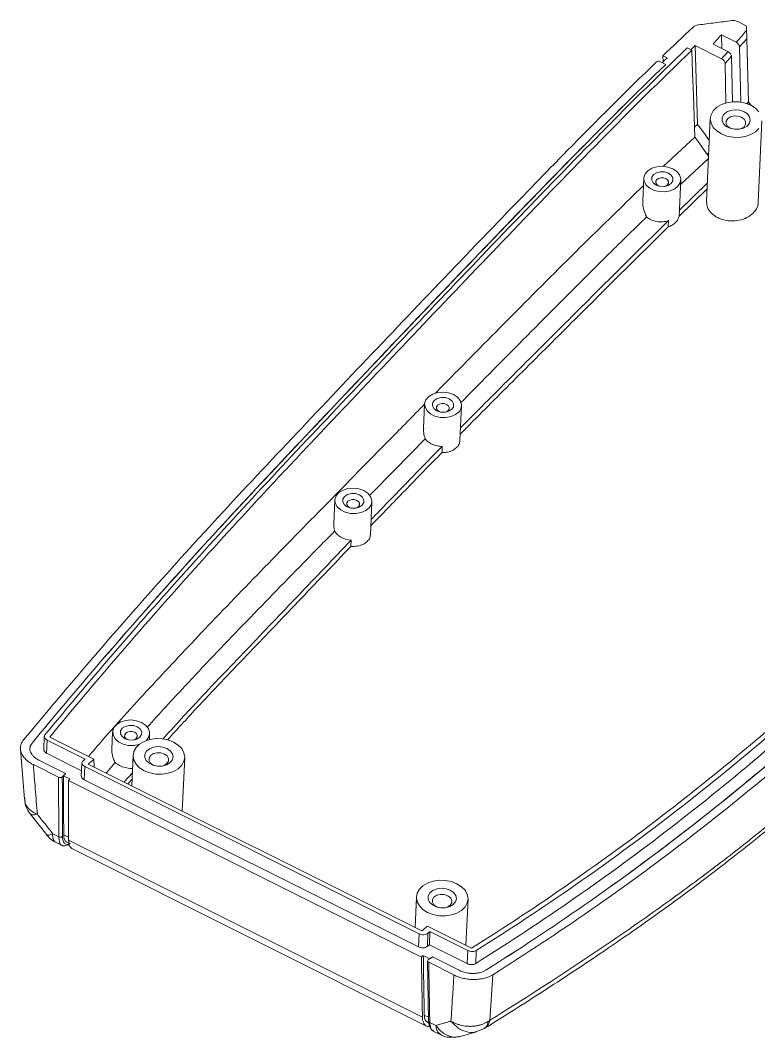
# Model space of a CAD drawing. Header units: inches. Extents: x 319 to 1827, y 1181 to 1488.
# Drawn here: x 1173.3 to 1216.2, y 1248.9 to 1308.1 of the extents above; entities that cross this region are included whole.
import ezdxf

# ---------------------------------------------------------------- set-up
doc = ezdxf.new("R2010")
doc.units = ezdxf.units.IN

msp = doc.modelspace()

# ---------------------------------------------------------------- linework, layer by layer
at = {"color": 7, "linetype": 'Continuous', "lineweight": 15}
for p, q in [((1214.993, 1308.001), (1215.487, 1307.754)), ((1214.902, 1306.797), (1214.039, 1307.229)), ((1214.063, 1306.433), (1214.039, 1307.229)), ((1215.1, 1306.523), (1215.524, 1307.005)), ((1215.524, 1307.005), (1215.613, 1303.329)), ((1212.056, 1306.468), (1212.325, 1306.333)), ((1212.522, 1306.604), (1212.268, 1306.362)), ((1214.055, 1305.837), (1212.522, 1306.604)), ((1212.522, 1306.604), (1212.66, 1302.025)), ((1213.554, 1306.688), (1214.422, 1306.253)), ((1215.1, 1306.523), (1215.166, 1303.318)), ((1210.636, 1306.009), (1210.884, 1305.885)), ((1210.649, 1305.659), (1210.636, 1306.009)), ((1214.252, 1305.563), (1214.621, 1305.98)), ((1214.621, 1305.98), (1214.694, 1303.337)), ((1210.469, 1305.68), (1210.809, 1305.51)), ((1210.602, 1305.614), (1210.809, 1305.51)), ((1214.3, 1303.271), (1214.252, 1305.563)), ((1215.769, 1303.126), (1215.612, 1303.344)), ((1215.613, 1303.329), (1215.634, 1303.218)), ((1213.394, 1302.371), (1213.178, 1297.54)), ((1216.178, 1297.486), (1216.391, 1302.236)), ((1212.66, 1302.025), (1212.476, 1301.861)), ((1212.496, 1301.279), (1210.662, 1299.573)), ((1213.29, 1300.041), (1211.669, 1298.533)), ((1213.305, 1300.366), (1213.22, 1300.29)), ((1209.533, 1298.892), (1209.474, 1297.574)), ((1211.606, 1297.124), (1211.681, 1298.796)), ((1213.21, 1298.269), (1211.581, 1296.684)), ((1213.227, 1298.63), (1211.597, 1297.045)), ((1211.581, 1296.684), (1211.597, 1297.045)), ((1211.597, 1297.045), (1211.593, 1297.124)), ((1210.952, 1296.066), (1210.968, 1296.428)), ((1196.793, 1285.767), (1196.73, 1284.341)), ((1198.85, 1283.641), (1198.941, 1285.671)), ((1197.805, 1282.945), (1197.822, 1283.306)), ((1191.579, 1280.188), (1191.517, 1278.803)), ((1193.64, 1278.154), (1193.727, 1280.091)), ((1192.513, 1277.495), (1192.529, 1277.856)), ((1174.695, 1266.443), (1174.66, 1265.682)), ((1174.857, 1266.23), (1174.823, 1265.469)), ((1177.06, 1265.128), (1174.857, 1266.23)), ((1175.006, 1266.405), (1177.573, 1265.121)), ((1178.665, 1266.706), (1178.619, 1265.69)), ((1180.797, 1266.26), (1180.812, 1266.61)), ((1173.306, 1265.71), (1173.541, 1262.795)), ((1174.373, 1265.073), (1175.934, 1264.292)), ((1174.823, 1265.469), (1176.859, 1264.45)), ((1177.583, 1264.671), (1177.573, 1265.121)), ((1179.856, 1265.351), (1179.776, 1263.574)), ((1182.713, 1262.105), (1182.853, 1265.216)), ((1175.525, 1264.072), (1174.056, 1264.807)), ((1176.879, 1264.906), (1176.845, 1264.144)), ((1177.042, 1264.693), (1177.008, 1263.931)), ((1196.468, 1254.974), (1177.042, 1264.693)), ((1177.246, 1264.84), (1196.631, 1255.142)), ((1178.816, 1264.92), (1178.292, 1264.317)), ((1175.538, 1260.607), (1175.525, 1264.072)), ((1176.181, 1263.975), (1175.809, 1264.161)), ((1196.605, 1253.623), (1176.093, 1263.884)), ((1177.008, 1263.931), (1196.434, 1254.213)), ((1179.81, 1264.332), (1179.331, 1263.797)), ((1179.794, 1263.969), (1179.544, 1263.69)), ((1173.555, 1262.871), (1173.565, 1262.798)), ((1173.873, 1261.94), (1174.832, 1260.721)), ((1175.538, 1260.607), (1175.18, 1260.786)), ((1175.307, 1260.322), (1175.751, 1260.101)), ((1175.969, 1260.327), (1176.133, 1260.245)), ((1196.666, 1250.133), (1176.106, 1260.418)), ((1176.285, 1259.929), (1196.909, 1249.612)), ((1196.319, 1257.115), (1196.239, 1255.338)), ((1199.196, 1254.304), (1199.316, 1256.98)), ((1196.434, 1254.213), (1196.468, 1254.974)), ((1196.954, 1254.24), (1196.988, 1255.001)), ((1196.959, 1255.423), (1199.526, 1254.139)), ((1197.07, 1254.339), (1197.104, 1255.101)), ((1199.307, 1253.999), (1197.104, 1255.101)), ((1197.07, 1254.339), (1199.273, 1253.237)), ((1199.307, 1253.999), (1199.273, 1253.237)), ((1199.795, 1254.002), (1199.761, 1253.241)), ((1196.716, 1253.702), (1197.088, 1253.517)), ((1196.966, 1253.39), (1197.028, 1249.907)), ((1198.5, 1252.579), (1197.031, 1253.314)), ((1197.247, 1253.63), (1198.808, 1252.849)), ((1200.59, 1249.948), (1200.76, 1252.596)), ((1196.979, 1249.816), (1197.062, 1249.775)), ((1197.45, 1249.645), (1197.092, 1249.824)), ((1197.3, 1249.32), (1197.744, 1249.098)), ((1197.667, 1249.167), (1197.714, 1249.12)), ((1198.804, 1248.989), (1199.807, 1249.275)), ((1199.78, 1249.268), (1200.267, 1249.467)), ((1200.255, 1249.459), (1200.293, 1249.483))]:
    msp.add_line(p, q, dxfattribs=at)
at = {"color": 8, "linetype": 'Continuous', "lineweight": 15}
for p, q in [((1215.515, 1303.233), (1215.613, 1303.329)), ((1176.106, 1260.59), (1175.821, 1260.732)), ((1197.024, 1250.125), (1196.777, 1250.248))]:
    msp.add_line(p, q, dxfattribs=at)
at = {"color": 7, "linetype": 'Continuous', "lineweight": 15, "flags": 128}
for points in [[(1214.039, 1307.229), (1213.978, 1307.162), (1213.918, 1307.094), (1213.857, 1307.026), (1213.796, 1306.958), (1213.736, 1306.891), (1213.675, 1306.823), (1213.615, 1306.755), (1213.554, 1306.688)], [(1212.325, 1306.333), (1212.369, 1305.016), (1212.414, 1303.7), (1212.496, 1301.279)], [(1216.221, 1301.791), (1216.016, 1301.59), (1215.746, 1301.43), (1215.426, 1301.321), (1215.075, 1301.269), (1214.714, 1301.277), (1214.363, 1301.345), (1214.043, 1301.468), (1213.772, 1301.64), (1213.566, 1301.851), (1213.438, 1302.088), (1213.394, 1302.337), (1213.437, 1302.585), (1213.565, 1302.816), (1213.77, 1303.017), (1214.04, 1303.177), (1214.36, 1303.286), (1214.711, 1303.338), (1215.072, 1303.33), (1215.423, 1303.262), (1215.743, 1303.139)], [(1215.361, 1302.763), (1215.556, 1302.628), (1215.679, 1302.457), (1215.717, 1302.27), (1215.666, 1302.087), (1215.531, 1301.927), (1215.327, 1301.808), (1215.076, 1301.742), (1214.805, 1301.738), (1214.543, 1301.795), (1214.32, 1301.906), (1214.158, 1302.061), (1214.077, 1302.242), (1214.083, 1302.43), (1214.178, 1302.604), (1214.349, 1302.746), (1214.58, 1302.839), (1214.845, 1302.875), (1215.115, 1302.848), (1215.361, 1302.763)], [(1215.743, 1303.139), (1216.014, 1302.967), (1216.22, 1302.756)], [(1215.358, 1301.886), (1215.447, 1302.027), (1215.45, 1302.182), (1215.367, 1302.328), (1215.211, 1302.443), (1215.005, 1302.51), (1214.781, 1302.517), (1214.572, 1302.464), (1214.412, 1302.36), (1214.323, 1302.219), (1214.32, 1302.064), (1214.403, 1301.918), (1214.559, 1301.803), (1214.671, 1301.759)], [(1212.66, 1302.025), (1213.05, 1301.49), (1213.337, 1301.096)], [(1215.065, 1301.741), (1215.197, 1301.782), (1215.358, 1301.886)], [(1212.496, 1301.279), (1212.742, 1300.942), (1212.988, 1300.606), (1213.296, 1300.185)], [(1211.217, 1299.442), (1211.45, 1299.285), (1211.609, 1299.089), (1211.679, 1298.871), (1211.654, 1298.651), (1211.535, 1298.447), (1211.334, 1298.279), (1211.069, 1298.161), (1210.762, 1298.104), (1210.442, 1298.113), (1210.136, 1298.186), (1209.873, 1298.318), (1209.674, 1298.497), (1209.559, 1298.706), (1209.536, 1298.928), (1209.609, 1299.142), (1209.77, 1299.33), (1210.006, 1299.475), (1210.295, 1299.563), (1210.612, 1299.588), (1210.929, 1299.546), (1211.217, 1299.442)], [(1210.961, 1299.192), (1211.131, 1299.067), (1211.221, 1298.908), (1211.218, 1298.739), (1211.122, 1298.587), (1210.947, 1298.473), (1210.72, 1298.416), (1210.477, 1298.424), (1210.253, 1298.496), (1210.083, 1298.621), (1209.993, 1298.78), (1209.996, 1298.949), (1210.093, 1299.101), (1210.267, 1299.215), (1210.494, 1299.272), (1210.738, 1299.264), (1210.961, 1299.192)], [(1210.908, 1298.509), (1210.966, 1298.601), (1210.968, 1298.702), (1210.914, 1298.797), (1210.812, 1298.872), (1210.677, 1298.916), (1210.531, 1298.92), (1210.395, 1298.886), (1210.29, 1298.818), (1210.233, 1298.726), (1210.23, 1298.625), (1210.285, 1298.53), (1210.386, 1298.455), (1210.45, 1298.429)], [(1210.727, 1298.417), (1210.803, 1298.441), (1210.908, 1298.509)], [(1198.477, 1286.317), (1198.711, 1286.16), (1198.869, 1285.964), (1198.939, 1285.746), (1198.914, 1285.525), (1198.795, 1285.322), (1198.594, 1285.154), (1198.329, 1285.036), (1198.023, 1284.979), (1197.702, 1284.987), (1197.397, 1285.061), (1197.133, 1285.193), (1196.934, 1285.371), (1196.819, 1285.581), (1196.796, 1285.803), (1196.869, 1286.017), (1197.03, 1286.205), (1197.266, 1286.349), (1197.555, 1286.438), (1197.872, 1286.463), (1198.189, 1286.421), (1198.477, 1286.317)], [(1198.222, 1286.067), (1198.392, 1285.942), (1198.482, 1285.783), (1198.478, 1285.614), (1198.382, 1285.461), (1198.207, 1285.348), (1197.981, 1285.291), (1197.737, 1285.299), (1197.513, 1285.371), (1197.343, 1285.496), (1197.253, 1285.655), (1197.256, 1285.823), (1197.353, 1285.976), (1197.528, 1286.09), (1197.754, 1286.147), (1197.998, 1286.139), (1198.222, 1286.067)], [(1198.168, 1285.384), (1198.226, 1285.476), (1198.228, 1285.577), (1198.174, 1285.672), (1198.072, 1285.747), (1197.938, 1285.79), (1197.791, 1285.795), (1197.655, 1285.761), (1197.551, 1285.693), (1197.493, 1285.601), (1197.491, 1285.5), (1197.545, 1285.405), (1197.647, 1285.33), (1197.71, 1285.304)], [(1197.987, 1285.291), (1198.063, 1285.316), (1198.168, 1285.384)], [(1193.262, 1280.738), (1193.496, 1280.581), (1193.655, 1280.385), (1193.725, 1280.167), (1193.699, 1279.946), (1193.581, 1279.743), (1193.38, 1279.575), (1193.115, 1279.457), (1192.808, 1279.4), (1192.488, 1279.408), (1192.182, 1279.482), (1191.918, 1279.614), (1191.72, 1279.792), (1191.604, 1280.002), (1191.582, 1280.224), (1191.655, 1280.438), (1191.816, 1280.626), (1192.052, 1280.77), (1192.341, 1280.859), (1192.658, 1280.884), (1192.974, 1280.842), (1193.262, 1280.738)], [(1193.007, 1280.488), (1193.177, 1280.363), (1193.267, 1280.204), (1193.264, 1280.035), (1193.167, 1279.882), (1192.993, 1279.769), (1192.766, 1279.712), (1192.522, 1279.72), (1192.299, 1279.792), (1192.129, 1279.917), (1192.039, 1280.076), (1192.042, 1280.244), (1192.138, 1280.397), (1192.313, 1280.511), (1192.54, 1280.568), (1192.783, 1280.56), (1193.007, 1280.488)], [(1192.954, 1279.805), (1193.011, 1279.897), (1193.013, 1279.998), (1192.959, 1280.093), (1192.857, 1280.168), (1192.723, 1280.211), (1192.577, 1280.216), (1192.441, 1280.182), (1192.336, 1280.114), (1192.278, 1280.022), (1192.276, 1279.921), (1192.33, 1279.825), (1192.432, 1279.75), (1192.496, 1279.725)], [(1192.772, 1279.712), (1192.849, 1279.737), (1192.954, 1279.805)], [(1180.206, 1265.977), (1180.2, 1265.976), (1179.894, 1265.918), (1179.573, 1265.927), (1179.268, 1266), (1179.004, 1266.132), (1178.806, 1266.311), (1178.69, 1266.521), (1178.667, 1266.742), (1178.74, 1266.957), (1178.902, 1267.144), (1179.137, 1267.289), (1179.427, 1267.378), (1179.744, 1267.402), (1180.06, 1267.361), (1180.348, 1267.257), (1180.348, 1267.257)], [(1180.093, 1267.006), (1180.263, 1266.881), (1180.353, 1266.722), (1180.349, 1266.554), (1180.253, 1266.401), (1180.078, 1266.287), (1179.852, 1266.23), (1179.608, 1266.238), (1179.384, 1266.31), (1179.214, 1266.435), (1179.124, 1266.594), (1179.128, 1266.763), (1179.224, 1266.916), (1179.399, 1267.029), (1179.625, 1267.086), (1179.869, 1267.078), (1180.093, 1267.006)], [(1180.039, 1266.323), (1180.097, 1266.415), (1180.099, 1266.516), (1180.045, 1266.612), (1179.943, 1266.687), (1179.809, 1266.73), (1179.662, 1266.735), (1179.527, 1266.7), (1179.422, 1266.632), (1179.364, 1266.541), (1179.362, 1266.439), (1179.416, 1266.344), (1179.518, 1266.269), (1179.581, 1266.243)], [(1180.348, 1267.257), (1180.582, 1267.1), (1180.741, 1266.903), (1180.81, 1266.685), (1180.785, 1266.465), (1180.666, 1266.262), (1180.609, 1266.201)], [(1182.205, 1266.118), (1182.476, 1265.946), (1182.681, 1265.736), (1182.81, 1265.499), (1182.854, 1265.249), (1182.81, 1265.002), (1182.683, 1264.771), (1182.478, 1264.569), (1182.207, 1264.41), (1181.888, 1264.301), (1181.537, 1264.249), (1181.175, 1264.257), (1180.824, 1264.325), (1180.504, 1264.448), (1180.233, 1264.62), (1180.028, 1264.831), (1179.899, 1265.068), (1179.855, 1265.317), (1179.898, 1265.565), (1180.026, 1265.796), (1180.231, 1265.997), (1180.501, 1266.157), (1180.821, 1266.266), (1181.172, 1266.318), (1181.534, 1266.31), (1181.885, 1266.242), (1182.205, 1266.118)], [(1179.858, 1266.231), (1179.934, 1266.255), (1180.039, 1266.323)], [(1181.822, 1265.743), (1182.017, 1265.607), (1182.141, 1265.437), (1182.179, 1265.25), (1182.128, 1265.067), (1181.993, 1264.907), (1181.788, 1264.788), (1181.537, 1264.722), (1181.266, 1264.718), (1181.005, 1264.774), (1180.781, 1264.886), (1180.62, 1265.041), (1180.538, 1265.222), (1180.545, 1265.41), (1180.639, 1265.584), (1180.811, 1265.725), (1181.042, 1265.819), (1181.306, 1265.854), (1181.576, 1265.828), (1181.822, 1265.743)], [(1176.945, 1265.028), (1176.959, 1265.041), (1176.973, 1265.053), (1176.988, 1265.066), (1177.002, 1265.078), (1177.017, 1265.091), (1177.031, 1265.103), (1177.046, 1265.115), (1177.06, 1265.128)], [(1177.573, 1265.121), (1177.532, 1265.086), (1177.491, 1265.051), (1177.45, 1265.015), (1177.41, 1264.98), (1177.369, 1264.945), (1177.328, 1264.91), (1177.287, 1264.875), (1177.246, 1264.84)], [(1181.82, 1264.866), (1181.908, 1265.007), (1181.912, 1265.162), (1181.829, 1265.308), (1181.672, 1265.423), (1181.466, 1265.489), (1181.242, 1265.497), (1181.034, 1265.444), (1180.873, 1265.34), (1180.784, 1265.199), (1180.781, 1265.044), (1180.864, 1264.898), (1181.02, 1264.783), (1181.132, 1264.739)], [(1181.527, 1264.721), (1181.659, 1264.762), (1181.82, 1264.866)], [(1196.967, 1256.212), (1196.696, 1256.384), (1196.491, 1256.595), (1196.362, 1256.832), (1196.318, 1257.081), (1196.362, 1257.329), (1196.489, 1257.56), (1196.694, 1257.761), (1196.965, 1257.921), (1197.284, 1258.03), (1197.635, 1258.082), (1197.997, 1258.074), (1198.348, 1258.006), (1198.668, 1257.883), (1198.939, 1257.711), (1199.144, 1257.5), (1199.273, 1257.263), (1199.317, 1257.014), (1199.274, 1256.766), (1199.146, 1256.535), (1198.941, 1256.334), (1198.671, 1256.174), (1198.351, 1256.065), (1198, 1256.013), (1197.638, 1256.021), (1197.287, 1256.089), (1196.967, 1256.212)], [(1198.285, 1257.507), (1198.039, 1257.592), (1197.77, 1257.619), (1197.505, 1257.583), (1197.274, 1257.49), (1197.102, 1257.348), (1197.008, 1257.174), (1197.001, 1256.986), (1197.083, 1256.805), (1197.245, 1256.65), (1197.468, 1256.538), (1197.729, 1256.482), (1198, 1256.486), (1198.252, 1256.552), (1198.456, 1256.671), (1198.591, 1256.831), (1198.642, 1257.014), (1198.604, 1257.201), (1198.48, 1257.372), (1198.285, 1257.507)], [(1198.283, 1256.63), (1198.372, 1256.771), (1198.375, 1256.926), (1198.292, 1257.072), (1198.135, 1257.187), (1197.93, 1257.253), (1197.705, 1257.261), (1197.497, 1257.208), (1197.336, 1257.104), (1197.247, 1256.963), (1197.244, 1256.808), (1197.327, 1256.662), (1197.484, 1256.547), (1197.596, 1256.503)], [(1197.99, 1256.485), (1198.122, 1256.526), (1198.283, 1256.63)], [(1196.631, 1255.142), (1196.672, 1255.177), (1196.713, 1255.212), (1196.754, 1255.247), (1196.795, 1255.283), (1196.836, 1255.318), (1196.877, 1255.353), (1196.918, 1255.388), (1196.959, 1255.423)], [(1196.988, 1255.001), (1197.003, 1255.014), (1197.017, 1255.026), (1197.032, 1255.038), (1197.046, 1255.051), (1197.061, 1255.063), (1197.075, 1255.076), (1197.09, 1255.088), (1197.104, 1255.101)], [(1197.07, 1254.339), (1197.056, 1254.327), (1197.041, 1254.314), (1197.027, 1254.302), (1197.012, 1254.29), (1196.998, 1254.277), (1196.983, 1254.265), (1196.969, 1254.252), (1196.954, 1254.24)], [(1200.145, 1249.416), (1200.138, 1249.412), (1200.132, 1249.408)]]:
    msp.add_lwpolyline(points, dxfattribs=at)
at = {"color": 8, "linetype": 'Continuous', "lineweight": 15}
msp.add_arc((1197.131, 1249.921), 0.105, 187.91945, 248.07433, dxfattribs=at)
at = {"color": 7, "linetype": 'Continuous', "lineweight": 15}
for points in [[(1210.636, 1306.009), (1211.212, 1306.563), (1211.793, 1307.115), (1212.382, 1307.665)], [(1212.382, 1307.665), (1212.461, 1307.739), (1212.574, 1307.79), (1212.697, 1307.806)], [(1214.643, 1308.056), (1214.766, 1308.072), (1214.891, 1308.052), (1214.993, 1308.001)], [(1215.487, 1307.754), (1215.493, 1307.663), (1215.498, 1307.571), (1215.503, 1307.48)], [(1215.503, 1307.48), (1215.303, 1307.252), (1215.103, 1307.025), (1214.902, 1306.797)], [(1214.422, 1306.253), (1214.3, 1306.114), (1214.177, 1305.976), (1214.055, 1305.837)], [(1175.934, 1264.292), (1175.87, 1264.224), (1175.805, 1264.156), (1175.74, 1264.089)], [(1175.74, 1264.089), (1175.745, 1262.94), (1175.749, 1261.792), (1175.753, 1260.643)], [(1175.934, 1264.292), (1175.893, 1264.248), (1175.851, 1264.205), (1175.809, 1264.161)], [(1175.809, 1264.161), (1175.814, 1263.018), (1175.818, 1261.875), (1175.821, 1260.732)], [(1176.181, 1263.975), (1176.152, 1263.945), (1176.122, 1263.915), (1176.093, 1263.884)], [(1196.605, 1253.623), (1196.642, 1253.65), (1196.679, 1253.676), (1196.716, 1253.702)], [(1196.716, 1253.702), (1196.736, 1252.551), (1196.757, 1251.4), (1196.777, 1250.248)], [(1197, 1253.454), (1197.082, 1253.513), (1197.164, 1253.571), (1197.247, 1253.63)], [(1197.031, 1253.314), (1197.051, 1252.151), (1197.071, 1250.987), (1197.092, 1249.824)], [(1197.088, 1253.517), (1197.141, 1253.554), (1197.194, 1253.592), (1197.247, 1253.63)]]:
    msp.add_open_spline(points, degree=3, dxfattribs=at)
for points, knots in [([(1212.697, 1307.806), (1213.022, 1307.847), (1213.346, 1307.889), (1213.67, 1307.93), (1213.995, 1307.972), (1214.319, 1308.014), (1214.643, 1308.056)], [0, 0, 0, 0, 0.001966153, 0.001966153, 0.001966153, 0.003932309, 0.003932309, 0.003932309, 0.003932309]), ([(1215.503, 1307.48), (1215.505, 1307.447), (1215.507, 1307.412), (1215.51, 1307.337), (1215.512, 1307.297), (1215.516, 1307.214), (1215.518, 1307.17), (1215.522, 1307.083), (1215.523, 1307.038), (1215.524, 1307.005)], [0, 0, 0, 0, 0.25, 0.25, 0.5, 0.5, 0.75, 0.75, 1, 1, 1, 1]), ([(1174.733, 1266.539), (1176.017, 1268.097), (1177.341, 1269.668), (1180.066, 1272.838), (1181.467, 1274.435), (1184.354, 1277.656), (1185.837, 1279.277), (1188.876, 1282.542), (1190.432, 1284.187), (1193.582, 1287.514), (1195.176, 1289.194), (1198.403, 1292.586), (1200.037, 1294.297), (1203.355, 1297.746), (1205.036, 1299.484), (1208.475, 1302.973), (1210.233, 1304.724), (1212.056, 1306.468)], [0, 0, 0, 0, 0.125, 0.125, 0.25, 0.25, 0.375, 0.375, 0.5, 0.5, 0.625, 0.625, 0.75, 0.75, 0.875, 0.875, 1, 1, 1, 1]), ([(1214.902, 1306.797), (1214.955, 1306.771), (1215.005, 1306.727), (1215.077, 1306.627), (1215.099, 1306.571), (1215.1, 1306.523)], [0, 0, 0, 0, 0.5, 0.5, 1, 1, 1, 1]), ([(1212.325, 1306.333), (1210.503, 1304.591), (1208.745, 1302.84), (1205.302, 1299.347), (1203.617, 1297.604), (1200.294, 1294.15), (1198.659, 1292.438), (1195.431, 1289.045), (1193.838, 1287.366), (1191.478, 1284.873), (1190.696, 1284.046), (1189.144, 1282.4), (1188.375, 1281.58), (1186.096, 1279.131), (1184.614, 1277.511), (1181.733, 1274.296), (1180.334, 1272.7), (1177.612, 1269.534), (1176.29, 1267.963), (1175.006, 1266.405)], [0, 0, 0, 0, 0.125, 0.125, 0.25, 0.25, 0.375, 0.375, 0.5, 0.5, 0.5625, 0.5625, 0.625, 0.625, 0.75, 0.75, 0.875, 0.875, 1, 1, 1, 1]), ([(1210.602, 1305.614), (1210.634, 1305.644), (1210.665, 1305.674), (1210.697, 1305.705), (1210.759, 1305.765), (1210.822, 1305.825), (1210.884, 1305.885)], [0, 0, 0, 0, 0.0003049809, 0.0003049809, 0.0003049809, 0.000906857, 0.000906857, 0.000906857, 0.000906857]), ([(1214.252, 1305.563), (1214.251, 1305.611), (1214.23, 1305.667), (1214.158, 1305.767), (1214.107, 1305.811), (1214.055, 1305.837)], [0, 0, 0, 0, 0.5, 0.5, 1, 1, 1, 1]), ([(1214.621, 1305.98), (1214.62, 1306.028), (1214.598, 1306.083), (1214.525, 1306.183), (1214.475, 1306.227), (1214.422, 1306.253)], [0, 0, 0, 0, 0.5, 0.5, 1, 1, 1, 1]), ([(1173.487, 1266.239), (1174.756, 1267.778), (1176.063, 1269.329), (1178.754, 1272.459), (1180.138, 1274.038), (1182.982, 1277.215), (1184.442, 1278.813), (1187.435, 1282.033), (1188.968, 1283.654), (1192.073, 1286.934), (1193.646, 1288.593), (1196.829, 1291.94), (1198.442, 1293.63), (1200.897, 1296.185), (1201.721, 1297.04), (1203.383, 1298.756), (1204.22, 1299.616), (1206.758, 1302.201), (1208.484, 1303.931), (1210.267, 1305.654)], [0, 0, 0, 0, 0.125, 0.125, 0.25, 0.25, 0.375, 0.375, 0.5, 0.5, 0.625, 0.625, 0.75, 0.75, 0.8125, 0.8125, 0.875, 0.875, 1, 1, 1, 1]), ([(1210.809, 1305.51), (1209.021, 1303.785), (1207.291, 1302.053), (1203.899, 1298.601), (1202.236, 1296.88), (1198.959, 1293.469), (1197.344, 1291.777), (1194.157, 1288.426), (1192.583, 1286.766), (1189.473, 1283.481), (1187.936, 1281.855), (1184.939, 1278.631), (1183.478, 1277.032), (1180.634, 1273.856), (1179.252, 1272.279), (1176.562, 1269.149), (1175.254, 1267.596), (1173.984, 1266.055)], [0, 0, 0, 0, 0.125, 0.125, 0.25, 0.25, 0.375, 0.375, 0.5, 0.5, 0.625, 0.625, 0.75, 0.75, 0.875, 0.875, 1, 1, 1, 1]), ([(1173.984, 1266.055), (1175.253, 1267.596), (1176.562, 1269.149), (1179.255, 1272.283), (1180.64, 1273.863), (1183.487, 1277.043), (1184.95, 1278.643), (1187.947, 1281.866), (1189.481, 1283.489), (1192.589, 1286.773), (1194.164, 1288.433), (1197.351, 1291.785), (1198.966, 1293.476), (1202.243, 1296.887), (1203.904, 1298.606), (1207.293, 1302.055), (1209.022, 1303.786), (1210.809, 1305.51)], [0, 0, 0, 0, 0.125, 0.125, 0.25, 0.25, 0.375, 0.375, 0.5, 0.5, 0.625, 0.625, 0.75, 0.75, 0.875, 0.875, 1, 1, 1, 1]), ([(1210.267, 1305.654), (1210.291, 1305.677), (1210.325, 1305.692), (1210.399, 1305.702), (1210.438, 1305.696), (1210.469, 1305.68)], [0, 0, 0, 0, 0.5, 0.5, 1, 1, 1, 1]), ([(1209.514, 1298.466), (1208.443, 1297.428), (1206.007, 1295.065), (1202.372, 1291.408), (1199.414, 1288.43), (1197.791, 1286.778), (1197.42, 1286.4)], [0, 0, 0, 0, 0.254469, 0.579043, 0.903632, 1, 1, 1, 1]), ([(1209.487, 1297.573), (1209.482, 1297.522), (1209.46, 1297.302), (1209.548, 1296.976), (1209.656, 1296.731), (1209.694, 1296.646)], [0, 0, 0, 0, 0.1670528, 0.7121551, 1, 1, 1, 1]), ([(1216.176, 1297.486), (1216.176, 1297.482), (1216.199, 1297.356), (1216.086, 1297.104), (1215.832, 1296.782), (1215.429, 1296.541), (1214.945, 1296.411), (1214.431, 1296.405), (1214.055, 1296.498), (1213.725, 1296.645), (1213.443, 1296.846), (1213.208, 1297.177), (1213.189, 1297.42), (1213.181, 1297.54)], [0, 0, 0, 0, 0.003571, 0.110971, 0.2186, 0.326346, 0.434043, 0.541545, 0.648795, 0.68228, 0.789336, 0.896387, 1, 1, 1, 1]), ([(1210.968, 1296.428), (1209.924, 1295.397), (1207.835, 1293.335), (1204.778, 1290.281), (1201.783, 1287.299), (1199.84, 1285.346), (1198.884, 1284.384)], [0, 0, 0, 0, 0.251621, 0.503351, 0.755398, 1, 1, 1, 1]), ([(1209.694, 1296.646), (1209.017, 1295.984), (1206.986, 1293.996), (1203.707, 1290.701), (1200.804, 1287.784), (1199.224, 1286.179), (1198.906, 1285.856)], [0, 0, 0, 0, 0.181594, 0.544816, 0.908352, 1, 1, 1, 1]), ([(1209.694, 1296.646), (1209.768, 1296.579), (1209.857, 1296.522), (1210.056, 1296.431), (1210.165, 1296.398), (1210.394, 1296.359), (1210.512, 1296.353), (1210.747, 1296.37), (1210.86, 1296.392), (1210.968, 1296.428)], [0, 0, 0, 0, 0.25, 0.25, 0.5, 0.5, 0.75, 0.75, 1, 1, 1, 1]), ([(1211.581, 1296.684), (1211.569, 1296.617), (1211.545, 1296.552), (1211.476, 1296.428), (1211.43, 1296.369), (1211.321, 1296.262), (1211.256, 1296.213), (1211.114, 1296.129), (1211.036, 1296.094), (1210.952, 1296.066)], [0, 0, 0, 0, 0.25, 0.25, 0.5, 0.5, 0.75, 0.75, 1, 1, 1, 1]), ([(1210.952, 1296.066), (1209.908, 1295.036), (1207.819, 1292.974), (1204.761, 1289.92), (1201.767, 1286.939), (1199.824, 1284.985), (1198.867, 1284.023)], [0, 0, 0, 0, 0.251621, 0.503352, 0.755398, 1, 1, 1, 1]), ([(1199.526, 1254.139), (1201.477, 1255.363), (1203.4, 1256.634), (1207.189, 1259.272), (1209.056, 1260.639), (1212.722, 1263.466), (1214.521, 1264.926), (1218.058, 1267.936), (1219.797, 1269.485), (1223.243, 1272.658), (1224.951, 1274.282), (1228.328, 1277.602), (1229.996, 1279.299), (1233.284, 1282.77), (1234.906, 1284.542), (1238.068, 1288.174), (1239.609, 1290.032), (1241.082, 1291.947)], [0, 0, 0, 0, 0.125, 0.125, 0.25, 0.25, 0.375, 0.375, 0.5, 0.5, 0.625, 0.625, 0.75, 0.75, 0.875, 0.875, 1, 1, 1, 1]), ([(1241.352, 1291.812), (1239.877, 1289.896), (1238.334, 1288.037), (1235.171, 1284.404), (1233.55, 1282.632), (1230.259, 1279.159), (1228.59, 1277.461), (1225.212, 1274.14), (1223.503, 1272.515), (1220.052, 1269.338), (1218.311, 1267.787), (1214.773, 1264.777), (1212.975, 1263.318), (1209.315, 1260.496), (1207.452, 1259.132), (1203.668, 1256.498), (1201.747, 1255.227), (1199.795, 1254.002)], [0, 0, 0, 0, 0.125, 0.125, 0.25, 0.25, 0.375, 0.375, 0.5, 0.5, 0.625, 0.625, 0.75, 0.75, 0.875, 0.875, 1, 1, 1, 1]), ([(1199.761, 1253.241), (1201.712, 1254.466), (1203.634, 1255.738), (1207.422, 1258.376), (1209.288, 1259.742), (1212.957, 1262.572), (1214.758, 1264.035), (1218.299, 1267.049), (1220.04, 1268.6), (1223.49, 1271.777), (1225.197, 1273.401), (1228.572, 1276.719), (1230.238, 1278.414), (1233.521, 1281.879), (1235.14, 1283.648), (1238.3, 1287.276), (1239.842, 1289.134), (1241.317, 1291.05)], [0, 0, 0, 0, 0.125, 0.125, 0.25, 0.25, 0.375, 0.375, 0.5, 0.5, 0.625, 0.625, 0.75, 0.75, 0.875, 0.875, 1, 1, 1, 1]), ([(1200.358, 1252.861), (1202.286, 1254.072), (1204.188, 1255.329), (1207.935, 1257.935), (1209.782, 1259.284), (1213.41, 1262.074), (1215.191, 1263.515), (1218.694, 1266.485), (1220.416, 1268.014), (1223.83, 1271.145), (1225.521, 1272.747), (1228.865, 1276.02), (1230.517, 1277.692), (1233.777, 1281.112), (1235.385, 1282.857), (1238.526, 1286.431), (1240.06, 1288.259), (1241.532, 1290.141)], [0, 0, 0, 0, 0.125, 0.125, 0.25, 0.25, 0.375, 0.375, 0.5, 0.5, 0.625, 0.625, 0.75, 0.75, 0.875, 0.875, 1, 1, 1, 1]), ([(1241.532, 1290.141), (1240.059, 1288.258), (1238.524, 1286.429), (1235.38, 1282.852), (1233.77, 1281.104), (1230.51, 1277.685), (1228.857, 1276.012), (1225.513, 1272.74), (1223.823, 1271.138), (1220.407, 1268.006), (1218.682, 1266.474), (1215.178, 1263.504), (1213.397, 1262.064), (1209.774, 1259.278), (1207.931, 1257.932), (1204.188, 1255.329), (1202.287, 1254.073), (1200.358, 1252.861)], [0, 0, 0, 0, 0.125, 0.125, 0.25, 0.25, 0.375, 0.375, 0.5, 0.5, 0.625, 0.625, 0.75, 0.75, 0.875, 0.875, 1, 1, 1, 1]), ([(1200.76, 1252.596), (1202.687, 1253.805), (1204.586, 1255.06), (1208.331, 1257.663), (1210.177, 1259.011), (1213.802, 1261.797), (1215.582, 1263.235), (1219.083, 1266.201), (1220.804, 1267.728), (1224.216, 1270.854), (1225.906, 1272.454), (1229.248, 1275.722), (1230.9, 1277.392), (1233.344, 1279.953), (1234.153, 1280.816), (1235.756, 1282.561), (1236.551, 1283.442), (1238.907, 1286.118), (1240.442, 1287.944), (1241.915, 1289.822)], [0, 0, 0, 0, 0.125, 0.125, 0.25, 0.25, 0.375, 0.375, 0.5, 0.5, 0.625, 0.625, 0.75, 0.75, 0.8125, 0.8125, 0.875, 0.875, 1, 1, 1, 1]), ([(1196.793, 1285.762), (1196.119, 1285.077), (1194.188, 1283.113), (1191.076, 1279.942), (1187.473, 1276.264), (1184.104, 1272.781), (1180.979, 1269.449), (1178.731, 1266.997), (1177.531, 1265.595), (1177.259, 1265.278)], [0, 0, 0, 0, 0.095244, 0.272911, 0.450569, 0.628177, 0.790342, 0.952536, 1, 1, 1, 1]), ([(1200.59, 1249.948), (1202.506, 1251.14), (1204.39, 1252.348), (1208.097, 1254.823), (1209.919, 1256.089), (1212.607, 1258.057), (1213.496, 1258.724), (1215.258, 1260.086), (1216.132, 1260.78), (1218.733, 1262.902), (1220.439, 1264.368), (1223.821, 1267.381), (1225.496, 1268.927), (1228.813, 1272.088), (1230.452, 1273.701), (1232.878, 1276.178), (1233.681, 1277.013), (1235.274, 1278.706), (1236.063, 1279.564), (1237.626, 1281.304), (1238.398, 1282.185), (1239.92, 1283.967), (1240.669, 1284.867), (1241.402, 1285.774)], [0, 0, 0, 0, 0.125, 0.125, 0.25, 0.25, 0.3125, 0.3125, 0.375, 0.375, 0.5, 0.5, 0.625, 0.625, 0.75, 0.75, 0.8125, 0.8125, 0.875, 0.875, 0.9375, 0.9375, 1, 1, 1, 1]), ([(1200.289, 1249.482), (1200.844, 1249.827), (1201.99, 1250.542), (1203.664, 1251.614), (1205.348, 1252.715), (1207.078, 1253.872), (1208.936, 1255.149), (1210.936, 1256.57), (1212.861, 1257.992), (1214.642, 1259.359), (1216.196, 1260.592), (1217.619, 1261.757), (1218.901, 1262.834), (1220.046, 1263.817), (1221.056, 1264.7), (1222.072, 1265.599), (1223.201, 1266.614), (1224.551, 1267.849), (1226.095, 1269.287), (1227.825, 1270.935), (1229.678, 1272.74), (1231.55, 1274.616), (1233.548, 1276.675), (1235.6, 1278.86), (1237.682, 1281.182), (1239.562, 1283.357), (1240.721, 1284.778), (1241.267, 1285.448)], [0, 0, 0, 0, 0.036162, 0.074809, 0.110679, 0.148541, 0.191261, 0.237113, 0.286096, 0.325391, 0.362592, 0.396651, 0.427567, 0.455341, 0.479973, 0.50148, 0.529841, 0.563176, 0.601487, 0.644774, 0.692993, 0.741662, 0.787847, 0.8473, 0.902055, 0.953845, 1, 1, 1, 1]), ([(1196.741, 1284.341), (1196.737, 1284.261), (1196.729, 1284.065), (1196.791, 1283.864), (1196.828, 1283.745)], [0, 0, 0, 0, 0.406269, 1, 1, 1, 1]), ([(1196.828, 1283.745), (1196.205, 1283.11), (1195.118, 1282.003), (1194.051, 1280.915), (1193.596, 1280.451)], [0, 0, 0, 0, 0.573735, 1, 1, 1, 1]), ([(1197.822, 1283.306), (1197.096, 1282.565), (1195.699, 1281.136), (1194.336, 1279.727), (1193.68, 1279.049)], [0, 0, 0, 0, 0.518803, 1, 1, 1, 1]), ([(1196.828, 1283.745), (1196.873, 1283.68), (1196.93, 1283.621), (1197.069, 1283.513), (1197.15, 1283.465), (1197.324, 1283.388), (1197.418, 1283.358), (1197.617, 1283.317), (1197.718, 1283.306), (1197.822, 1283.306)], [0, 0, 0, 0, 0.25, 0.25, 0.5, 0.5, 0.75, 0.75, 1, 1, 1, 1]), ([(1198.841, 1283.642), (1198.834, 1283.573), (1198.818, 1283.422), (1198.65, 1283.213), (1198.386, 1283.045), (1198.087, 1282.956), (1197.886, 1282.948), (1197.805, 1282.945)], [0, 0, 0, 0, 0.181945, 0.404818, 0.627689, 0.850561, 1, 1, 1, 1]), ([(1197.805, 1282.945), (1197.08, 1282.204), (1195.682, 1280.775), (1194.32, 1279.366), (1193.664, 1278.688)], [0, 0, 0, 0, 0.518803, 1, 1, 1, 1]), ([(1191.521, 1278.803), (1191.522, 1278.693), (1191.524, 1278.554), (1191.558, 1278.412), (1191.566, 1278.382)], [0, 0, 0, 0, 0.786327, 1, 1, 1, 1]), ([(1191.566, 1278.382), (1190.962, 1277.767), (1189.15, 1275.921), (1186.218, 1272.903), (1183.19, 1269.742), (1181.397, 1267.773), (1180.676, 1266.98)], [0, 0, 0, 0, 0.157415, 0.47228, 0.787495, 1, 1, 1, 1]), ([(1191.566, 1278.382), (1191.6, 1278.312), (1191.649, 1278.247), (1191.774, 1278.125), (1191.849, 1278.07), (1192.106, 1277.93), (1192.314, 1277.871), (1192.529, 1277.856)], [0, 0, 0, 0, 0.25, 0.25, 0.5, 0.5, 1, 1, 1, 1]), ([(1193.625, 1278.154), (1193.627, 1278.12), (1193.634, 1278.003), (1193.516, 1277.818), (1193.291, 1277.634), (1192.976, 1277.516), (1192.702, 1277.485), (1192.547, 1277.493), (1192.513, 1277.495)], [0, 0, 0, 0, 0.090686, 0.302727, 0.514849, 0.727015, 0.939153, 1, 1, 1, 1]), ([(1192.529, 1277.856), (1191.501, 1276.78), (1189.443, 1274.629), (1186.456, 1271.49), (1183.798, 1268.734), (1182.222, 1266.997), (1181.575, 1266.284)], [0, 0, 0, 0, 0.270186, 0.540563, 0.81143, 1, 1, 1, 1]), ([(1192.513, 1277.495), (1191.484, 1276.419), (1189.427, 1274.268), (1186.44, 1271.129), (1183.885, 1268.48), (1182.406, 1266.852), (1181.857, 1266.248)], [0, 0, 0, 0, 0.278189, 0.556574, 0.835463, 1, 1, 1, 1]), ([(1174.056, 1264.807), (1173.969, 1264.85), (1173.89, 1264.897), (1173.743, 1264.999), (1173.676, 1265.054), (1173.556, 1265.17), (1173.505, 1265.23), (1173.419, 1265.354), (1173.384, 1265.419), (1173.333, 1265.549), (1173.316, 1265.614), (1173.302, 1265.745), (1173.304, 1265.812), (1173.326, 1265.94), (1173.346, 1266.003), (1173.403, 1266.124), (1173.441, 1266.183), (1173.487, 1266.239)], [0, 0, 0, 0, 0.125, 0.125, 0.25, 0.25, 0.375, 0.375, 0.5, 0.5, 0.625, 0.625, 0.75, 0.75, 0.875, 0.875, 1, 1, 1, 1]), ([(1174.857, 1266.23), (1174.783, 1266.267), (1174.729, 1266.32), (1174.684, 1266.432), (1174.694, 1266.491), (1174.733, 1266.539)], [0, 0, 0, 0, 0.5, 0.5, 1, 1, 1, 1]), ([(1173.984, 1266.055), (1173.92, 1265.978), (1173.881, 1265.895), (1173.858, 1265.762), (1173.856, 1265.717), (1173.866, 1265.627), (1173.878, 1265.582), (1173.913, 1265.492), (1173.936, 1265.448), (1173.995, 1265.363), (1174.031, 1265.321), (1174.153, 1265.202), (1174.255, 1265.132), (1174.373, 1265.073)], [0, 0, 0, 0, 0.25, 0.25, 0.375, 0.375, 0.5, 0.5, 0.625, 0.625, 0.75, 0.75, 1, 1, 1, 1]), ([(1174.373, 1265.073), (1174.255, 1265.132), (1174.154, 1265.202), (1174.031, 1265.321), (1173.996, 1265.362), (1173.937, 1265.448), (1173.913, 1265.492), (1173.878, 1265.582), (1173.866, 1265.626), (1173.856, 1265.716), (1173.858, 1265.762), (1173.88, 1265.894), (1173.92, 1265.978), (1173.984, 1266.055)], [0, 0, 0, 0, 0.25, 0.25, 0.375, 0.375, 0.5, 0.5, 0.625, 0.625, 0.75, 0.75, 1, 1, 1, 1]), ([(1174.665, 1265.682), (1174.664, 1265.662), (1174.663, 1265.616), (1174.711, 1265.544), (1174.773, 1265.495), (1174.815, 1265.473), (1174.823, 1265.469)], [0, 0, 0, 0, 0.246324, 0.585024, 0.92207, 1, 1, 1, 1]), ([(1178.625, 1265.69), (1178.624, 1265.635), (1178.618, 1265.462), (1178.693, 1265.191), (1178.782, 1264.995), (1178.816, 1264.92)], [0, 0, 0, 0, 0.225187, 0.700507, 1, 1, 1, 1]), ([(1177.042, 1264.693), (1177.001, 1264.713), (1176.966, 1264.738), (1176.913, 1264.794), (1176.894, 1264.824), (1176.868, 1264.917), (1176.889, 1264.981), (1176.945, 1265.028)], [0, 0, 0, 0, 0.25, 0.25, 0.5, 0.5, 1, 1, 1, 1]), ([(1174.289, 1261.919), (1174.269, 1262.169), (1174.229, 1262.662), (1174.151, 1263.625), (1174.093, 1264.337), (1174.056, 1264.807)], [0, 0, 0, 0, 0.259655, 0.511902, 1, 1, 1, 1]), ([(1178.816, 1264.92), (1178.896, 1264.859), (1179.056, 1264.735), (1179.391, 1264.623), (1179.659, 1264.576), (1179.799, 1264.587), (1179.822, 1264.589)], [0, 0, 0, 0, 0.30925, 0.623287, 0.937295, 1, 1, 1, 1]), ([(1175.74, 1264.089), (1175.719, 1264.068), (1175.684, 1264.054), (1175.604, 1264.047), (1175.559, 1264.055), (1175.525, 1264.072)], [0, 0, 0, 0, 0.5, 0.5, 1, 1, 1, 1]), ([(1176.106, 1260.418), (1176.104, 1261.005), (1176.1, 1262.16), (1176.095, 1263.316), (1176.093, 1263.884)], [0, 0, 0, 0, 0.507773, 1, 1, 1, 1]), ([(1176.85, 1264.144), (1176.848, 1264.136), (1176.841, 1264.101), (1176.872, 1264.038), (1176.932, 1263.974), (1176.986, 1263.943), (1177.008, 1263.931)], [0, 0, 0, 0, 0.105861, 0.445346, 0.783174, 1, 1, 1, 1]), ([(1173.562, 1262.796), (1173.566, 1262.701), (1173.573, 1262.501), (1173.69, 1262.207), (1173.813, 1262.028), (1173.877, 1261.936)], [0, 0, 0, 0, 0.304192, 0.638646, 1, 1, 1, 1]), ([(1174.289, 1261.919), (1174.359, 1261.83), (1174.502, 1261.648), (1174.798, 1261.271), (1175.025, 1260.982), (1175.18, 1260.786)], [0, 0, 0, 0, 0.236633, 0.480796, 1, 1, 1, 1]), ([(1174.828, 1260.726), (1174.949, 1260.583), (1175.098, 1260.407), (1175.309, 1260.335), (1175.348, 1260.322)], [0, 0, 0, 0, 0.816896, 1, 1, 1, 1]), ([(1175.538, 1260.607), (1175.553, 1260.599), (1175.572, 1260.593), (1175.613, 1260.587), (1175.635, 1260.587), (1175.678, 1260.594), (1175.698, 1260.601), (1175.731, 1260.62), (1175.744, 1260.632), (1175.753, 1260.643)], [0, 0, 0, 0, 0.25, 0.25, 0.5, 0.5, 0.75, 0.75, 1, 1, 1, 1]), ([(1175.821, 1260.732), (1175.829, 1260.629), (1175.843, 1260.431), (1175.929, 1260.364), (1175.971, 1260.332)], [0, 0, 0, 0, 0.51658, 1, 1, 1, 1]), ([(1175.865, 1260.088), (1175.913, 1260.095), (1176.015, 1260.108), (1176.13, 1260.162), (1176.191, 1260.215), (1176.192, 1260.215)], [0, 0, 0, 0, 0.4774939, 0.9933456, 1, 1, 1, 1]), ([(1176.106, 1260.418), (1176.115, 1260.295), (1176.133, 1260.055), (1176.237, 1259.974), (1176.288, 1259.935)], [0, 0, 0, 0, 0.516682, 1, 1, 1, 1]), ([(1175.711, 1260.12), (1175.754, 1260.099), (1175.801, 1260.075), (1175.86, 1260.087), (1175.865, 1260.088)], [0, 0, 0, 0, 0.92455, 1, 1, 1, 1]), ([(1196.988, 1255.001), (1196.961, 1254.977), (1196.925, 1254.958), (1196.843, 1254.929), (1196.797, 1254.921), (1196.653, 1254.913), (1196.55, 1254.934), (1196.468, 1254.974)], [0, 0, 0, 0, 0.25, 0.25, 0.5, 0.5, 1, 1, 1, 1]), ([(1196.434, 1254.213), (1196.475, 1254.193), (1196.521, 1254.177), (1196.617, 1254.158), (1196.667, 1254.154), (1196.811, 1254.162), (1196.899, 1254.192), (1196.954, 1254.24)], [0, 0, 0, 0, 0.25, 0.25, 0.5, 0.5, 1, 1, 1, 1]), ([(1199.795, 1254.002), (1199.734, 1253.964), (1199.651, 1253.942), (1199.473, 1253.941), (1199.382, 1253.961), (1199.307, 1253.999)], [0, 0, 0, 0, 0.5, 0.5, 1, 1, 1, 1]), ([(1196.605, 1253.623), (1196.615, 1253.051), (1196.635, 1251.887), (1196.655, 1250.724), (1196.666, 1250.133)], [0, 0, 0, 0, 0.492227, 1, 1, 1, 1]), ([(1197.031, 1253.314), (1196.996, 1253.331), (1196.973, 1253.357), (1196.962, 1253.409), (1196.974, 1253.435), (1197, 1253.454)], [0, 0, 0, 0, 0.5, 0.5, 1, 1, 1, 1]), ([(1199.273, 1253.237), (1199.348, 1253.2), (1199.439, 1253.18), (1199.617, 1253.181), (1199.7, 1253.203), (1199.761, 1253.241)], [0, 0, 0, 0, 0.5, 0.5, 1, 1, 1, 1]), ([(1198.5, 1252.579), (1198.472, 1252.142), (1198.415, 1251.247), (1198.356, 1250.352), (1198.326, 1249.895)], [0, 0, 0, 0, 0.488098, 1, 1, 1, 1]), ([(1200.76, 1252.596), (1200.619, 1252.508), (1200.455, 1252.439), (1200.178, 1252.367), (1200.083, 1252.349), (1199.887, 1252.324), (1199.785, 1252.317), (1199.578, 1252.315), (1199.475, 1252.32), (1199.27, 1252.341), (1199.166, 1252.358), (1198.964, 1252.403), (1198.867, 1252.431), (1198.678, 1252.497), (1198.586, 1252.535), (1198.5, 1252.579)], [0, 0, 0, 0, 0.25, 0.25, 0.375, 0.375, 0.5, 0.5, 0.625, 0.625, 0.75, 0.75, 0.875, 0.875, 1, 1, 1, 1]), ([(1198.808, 1252.849), (1198.927, 1252.79), (1199.057, 1252.744), (1199.265, 1252.698), (1199.335, 1252.686), (1199.476, 1252.672), (1199.548, 1252.668), (1199.689, 1252.669), (1199.758, 1252.674), (1199.893, 1252.691), (1199.959, 1252.704), (1200.148, 1252.753), (1200.261, 1252.801), (1200.358, 1252.861)], [0, 0, 0, 0, 0.25, 0.25, 0.375, 0.375, 0.5, 0.5, 0.625, 0.625, 0.75, 0.75, 1, 1, 1, 1]), ([(1200.358, 1252.861), (1200.261, 1252.801), (1200.149, 1252.754), (1199.959, 1252.704), (1199.894, 1252.692), (1199.759, 1252.674), (1199.689, 1252.669), (1199.548, 1252.668), (1199.477, 1252.671), (1199.336, 1252.686), (1199.265, 1252.698), (1199.057, 1252.744), (1198.927, 1252.789), (1198.808, 1252.849)], [0, 0, 0, 0, 0.25, 0.25, 0.375, 0.375, 0.5, 0.5, 0.625, 0.625, 0.75, 0.75, 1, 1, 1, 1]), ([(1196.777, 1250.248), (1196.788, 1250.144), (1196.809, 1249.942), (1196.926, 1249.86), (1196.982, 1249.82)], [0, 0, 0, 0, 0.516608, 1, 1, 1, 1]), ([(1197.091, 1249.594), (1197.044, 1249.59), (1196.893, 1249.577), (1196.736, 1249.743), (1196.671, 1249.969), (1196.666, 1250.117), (1196.666, 1250.133)], [0, 0, 0, 0, 0.175866, 0.5656, 0.953513, 1, 1, 1, 1]), ([(1197.028, 1249.906), (1197.033, 1249.835), (1197.045, 1249.692), (1197.111, 1249.518), (1197.2, 1249.388), (1197.28, 1249.34), (1197.315, 1249.319)], [0, 0, 0, 0, 0.262015, 0.526836, 0.793217, 1, 1, 1, 1]), ([(1198.326, 1249.895), (1198.257, 1249.875), (1198.117, 1249.834), (1197.826, 1249.751), (1197.602, 1249.688), (1197.45, 1249.645)], [0, 0, 0, 0, 0.2366331, 0.4807962, 1, 1, 1, 1]), ([(1198.326, 1249.895), (1198.351, 1249.88), (1198.404, 1249.849), (1198.494, 1249.803), (1198.62, 1249.747), (1198.753, 1249.7), (1198.966, 1249.64), (1199.198, 1249.599), (1199.466, 1249.588), (1199.68, 1249.601), (1199.876, 1249.631), (1200.057, 1249.677), (1200.222, 1249.736), (1200.37, 1249.805), (1200.457, 1249.858), (1200.499, 1249.884)], [0, 0, 0, 0, 0.038018, 0.081898, 0.131882, 0.218802, 0.262654, 0.41608, 0.515232, 0.604437, 0.690832, 0.773912, 0.85329, 0.928704, 1, 1, 1, 1]), ([(1200.59, 1249.948), (1200.575, 1249.937), (1200.546, 1249.916), (1200.514, 1249.895), (1200.499, 1249.884)], [0, 0, 0, 0, 0.500803, 1, 1, 1, 1]), ([(1197.658, 1249.156), (1197.669, 1249.147), (1197.833, 1249.016), (1198.245, 1248.923), (1198.628, 1248.97), (1198.816, 1248.993)], [0, 0, 0, 0, 0.0356065, 0.5250969, 1, 1, 1, 1])]:
    msp.add_open_spline(points, degree=3, knots=knots, dxfattribs=at)
at = {"color": 8, "linetype": 'Continuous', "lineweight": 15}
for points, knots in [([(1173.565, 1262.798), (1173.57, 1262.708), (1173.582, 1262.482), (1173.747, 1262.28), (1173.921, 1262.125), (1174.055, 1262.026), (1174.207, 1261.956), (1174.289, 1261.919)], [0, 0, 0, 0, 0.243636, 0.613922, 0.638043, 0.806215, 1, 1, 1, 1]), ([(1173.884, 1261.95), (1173.915, 1261.92), (1173.982, 1261.852), (1174.18, 1261.895), (1174.289, 1261.919)], [0, 0, 0, 0, 0.447018, 1, 1, 1, 1]), ([(1174.843, 1260.731), (1174.864, 1260.712), (1174.911, 1260.671), (1175.084, 1260.745), (1175.18, 1260.786)], [0, 0, 0, 0, 0.44643, 1, 1, 1, 1]), ([(1175.344, 1260.311), (1175.293, 1260.352), (1175.208, 1260.421), (1175.174, 1260.618), (1175.178, 1260.743), (1175.18, 1260.786)], [0, 0, 0, 0, 0.48052, 0.81671, 1, 1, 1, 1]), ([(1175.538, 1260.607), (1175.549, 1260.496), (1175.57, 1260.274), (1175.647, 1260.115), (1175.718, 1260.12), (1175.72, 1260.12)], [0, 0, 0, 0, 0.4895, 0.981744, 1, 1, 1, 1]), ([(1175.753, 1260.643), (1175.76, 1260.545), (1175.776, 1260.331), (1175.909, 1260.175), (1176.051, 1260.142), (1176.153, 1260.227), (1176.159, 1260.232)], [0, 0, 0, 0, 0.277515, 0.601644, 0.976077, 1, 1, 1, 1]), ([(1197.334, 1249.308), (1197.33, 1249.308), (1197.237, 1249.314), (1197.138, 1249.485), (1197.107, 1249.711), (1197.092, 1249.824)], [0, 0, 0, 0, 0.018256, 0.51051, 1, 1, 1, 1]), ([(1197.45, 1249.645), (1197.567, 1249.502), (1197.8, 1249.214), (1198.248, 1248.996), (1198.603, 1248.928), (1198.778, 1248.997), (1198.811, 1249.01)], [0, 0, 0, 0, 0.3093277, 0.6188833, 0.9283628, 1, 1, 1, 1]), ([(1197.45, 1249.645), (1197.456, 1249.598), (1197.471, 1249.464), (1197.527, 1249.274), (1197.62, 1249.203), (1197.667, 1249.167)], [0, 0, 0, 0, 0.209935, 0.594995, 1, 1, 1, 1]), ([(1198.326, 1249.895), (1198.456, 1249.755), (1198.716, 1249.474), (1199.199, 1249.267), (1199.576, 1249.204), (1199.756, 1249.275), (1199.789, 1249.288)], [0, 0, 0, 0, 0.3096281, 0.6194316, 0.9290036, 1, 1, 1, 1]), ([(1200.239, 1249.479), (1200.288, 1249.504), (1200.425, 1249.572), (1200.47, 1249.762), (1200.499, 1249.884)], [0, 0, 0, 0, 0.357105, 1, 1, 1, 1]), ([(1200.59, 1249.948), (1200.572, 1249.883), (1200.536, 1249.752), (1200.434, 1249.6), (1200.35, 1249.509), (1200.293, 1249.484), (1200.289, 1249.482)], [0, 0, 0, 0, 0.321904, 0.649559, 0.977335, 1, 1, 1, 1])]:
    msp.add_open_spline(points, degree=3, knots=knots, dxfattribs=at)

doc.saveas('drawing.dxf')
